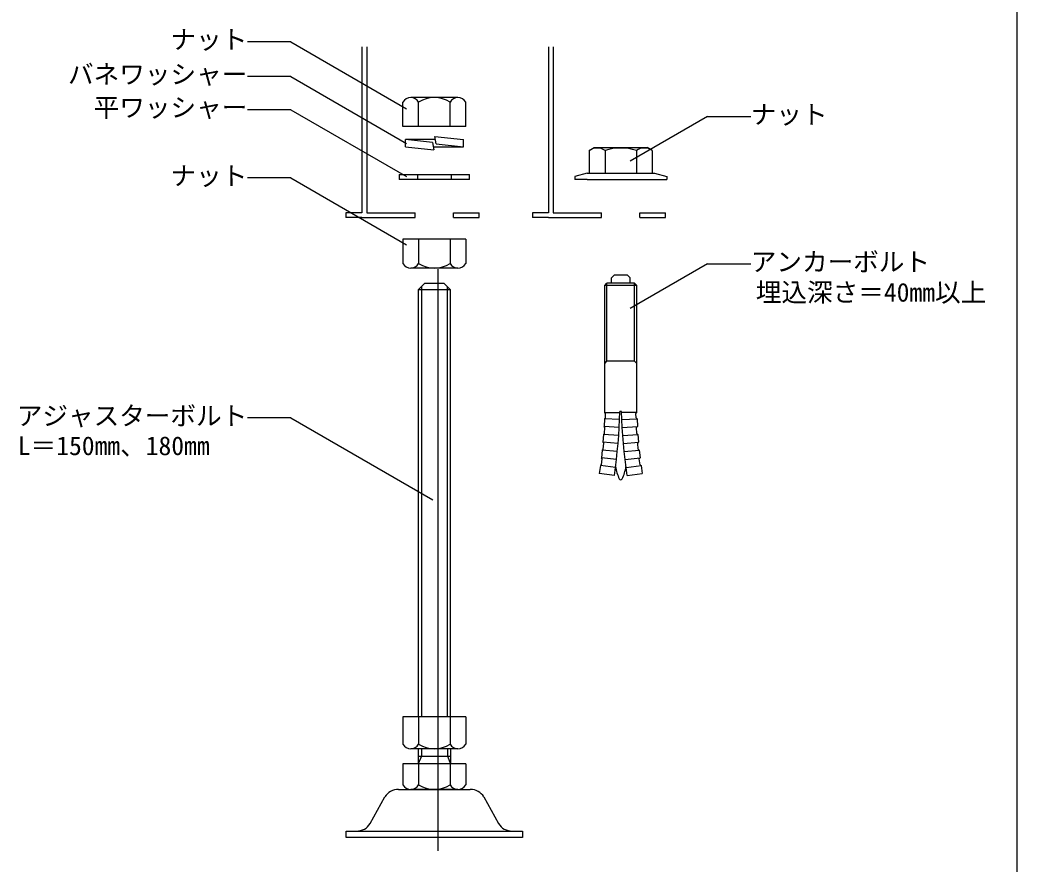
# Model space of a CAD drawing. Units: millimetres on the paper, enlarged 10 times, with parts at other scales. Extents: x -10475 to 9199, y -10092 to 10143.
# Drawn here: x 8420 to 9199, y 3634 to 4293 of the extents above; entities that cross this region are included whole.
import ezdxf
from ezdxf.enums import TextEntityAlignment as Align

# ---------------------------------------------------------------- set-up
doc = ezdxf.new("R2010")
doc.units = ezdxf.units.MM
doc.header["$LTSCALE"] = 10
for name, color, linetype in [('0-F_図面枠', 7, 'Continuous'), ('F-1_SUS', 7, 'Continuous'), ('F-2_金物', 7, 'Continuous'), ('F-3', 7, 'Continuous'), ('F-8_FRP部位名', 2, 'Continuous'), ('F-A_金物品名', 3, 'Continuous')]:
    doc.layers.add(name, color=color, linetype=linetype)
doc.styles.add('ＭＳ ゴシック', font='')
doc.styles.get('ＭＳ ゴシック').set_extended_font_data('MS Gothic')

msp = doc.modelspace()

# ---------------------------------------------------------------- linework, layer by layer
at = {"layer": '0-F_図面枠'}
msp.add_line((9198.81, 2544.1), (9198.81, 5304.1), dxfattribs=at)
at = {"layer": 'F-1_SUS'}
for p, q in [((8687.45, 4271.69), (8687.45, 4142.14)), ((8832.96, 4271.69), (8832.96, 4142.14)), ((8836.71, 4271.69), (8836.71, 4142.14)), ((8836.71, 4142.14), (8874.46, 4142.14)), ((8904.46, 4138.39), (8904.46, 4142.14)), ((8904.46, 4142.14), (8924.46, 4142.14)), ((8924.46, 4138.39), (8924.46, 4142.14)), ((8904.46, 4138.39), (8924.46, 4138.39))]:
    msp.add_line(p, q, dxfattribs=at)
for points in [[(8691.2, 4271.69), (8691.2, 4142.14), (8728.95, 4142.14)], [(8687.45, 4138.39), (8728.95, 4138.39), (8728.95, 4142.14)], [(8758.95, 4138.39), (8758.95, 4142.14), (8778.95, 4142.14)], [(8758.95, 4138.39), (8778.95, 4138.39), (8778.95, 4142.14)], [(8832.96, 4138.39), (8874.46, 4138.39), (8874.46, 4142.14)]]:
    msp.add_lwpolyline(points, dxfattribs=at)
at = {"layer": 'F-2_金物'}
for p, q in [((8719.41, 4209.61), (8719.41, 4228.57)), ((8762.35, 4232.11), (8725.55, 4232.11)), ((8731.68, 4209.61), (8731.68, 4228.57)), ((8756.22, 4209.61), (8756.22, 4228.57)), ((8768.49, 4209.61), (8768.49, 4228.57)), ((8768.49, 4209.61), (8719.41, 4209.61)), ((8743.35, 4209.61), (8721.61, 4209.61)), ((8767.61, 4209.61), (8748.72, 4209.61)), ((8864.92, 4190.78), (8868.83, 4193.04)), ((8864.92, 4190.78), (8864.92, 4173.04)), ((8868.83, 4193.04), (8910.08, 4193.04)), ((8877.19, 4190.78), (8877.19, 4173.04)), ((8901.73, 4190.78), (8901.73, 4173.04)), ((8913.99, 4190.78), (8910.08, 4193.04)), ((8913.99, 4190.78), (8913.99, 4173.04)), ((8716.45, 4172.04), (8771.45, 4172.04)), ((8716.45, 4172.04), (8716.45, 4168.04)), ((8730.83, 4172.04), (8730.83, 4168.04)), ((8757.08, 4172.04), (8757.08, 4168.04)), ((8771.45, 4168.04), (8771.45, 4172.04)), ((8771.45, 4168.04), (8716.45, 4168.04)), ((8768.49, 4121.49), (8719.41, 4121.49)), ((8719.41, 4121.49), (8719.41, 4102.53)), ((8731.68, 4121.49), (8731.68, 4102.53)), ((8756.22, 4121.49), (8756.22, 4102.53)), ((8768.49, 4121.49), (8768.49, 4102.53)), ((8762.35, 4098.99), (8725.55, 4098.99)), ((8751.45, 4087.15), (8756.45, 4082.15)), ((8876.96, 4085.46), (8878.65, 4087.15)), ((8878.65, 4044.65), (8878.65, 4087.15)), ((8900.27, 4087.15), (8878.65, 4087.15)), ((8882.17, 4091.32), (8884.25, 4093.4)), ((8882.17, 4087.15), (8882.17, 4091.32)), ((8894.67, 4093.4), (8884.25, 4093.4)), ((8896.75, 4091.32), (8894.67, 4093.4)), ((8896.75, 4087.15), (8896.75, 4091.32)), ((8900.27, 4044.65), (8900.27, 4087.15)), ((8900.27, 4087.15), (8901.96, 4085.46)), ((8731.45, 4082.15), (8731.45, 3748.94)), ((8756.45, 4082.15), (8731.45, 4082.15)), ((8756.45, 3748.94), (8756.45, 4082.15)), ((8901.96, 4085.46), (8876.96, 4085.46)), ((8876.96, 3986.4), (8876.96, 4085.46)), ((8901.96, 3986.4), (8901.96, 4085.46)), ((8900.27, 4026.34), (8900.27, 4044.65)), ((8876.96, 4024.65), (8878.65, 4026.34)), ((8900.27, 4026.34), (8901.96, 4024.65)), ((8876.96, 3986.4), (8888.81, 3986.4)), ((8877.68, 3985.65), (8876.99, 3986.4)), ((8877.54, 3982.13), (8877.68, 3985.65)), ((8888.59, 3980.88), (8888.83, 3987.15)), ((8890.08, 3987.15), (8888.83, 3987.15)), ((8890.32, 3980.88), (8890.08, 3987.15)), ((8901.96, 3986.4), (8890.11, 3986.4)), ((8901.24, 3985.65), (8901.93, 3986.4)), ((8901.38, 3982.13), (8901.24, 3985.65)), ((8877.54, 3982.13), (8876.76, 3981.41)), ((8890.32, 3980.88), (8902.16, 3981.41)), ((8890.65, 3974.61), (8890.32, 3980.88)), ((8901.38, 3982.13), (8902.15, 3981.41)), ((8902.16, 3981.41), (8902.48, 3975.31)), ((8876.83, 3969.91), (8876.04, 3969.21)), ((8877.14, 3974.52), (8876.44, 3975.31)), ((8888.26, 3974.61), (8876.44, 3975.31)), ((8876.83, 3969.91), (8877.14, 3974.52)), ((8890.65, 3974.61), (8902.48, 3975.31)), ((8891.07, 3968.34), (8890.65, 3974.61)), ((8901.78, 3974.52), (8902.47, 3975.31)), ((8902.08, 3969.91), (8901.78, 3974.52)), ((8902.08, 3969.91), (8902.88, 3969.21)), ((8876.03, 3969.21), (8875.54, 3963.12)), ((8887.34, 3962.09), (8875.54, 3963.12)), ((8876.22, 3962.31), (8875.55, 3963.12)), ((8875.79, 3957.71), (8876.22, 3962.31)), ((8887.85, 3968.34), (8876.03, 3969.21)), ((8891.07, 3968.34), (8902.88, 3969.21)), ((8891.57, 3962.09), (8891.07, 3968.34)), ((8891.57, 3962.09), (8903.37, 3963.12)), ((8892.16, 3955.84), (8891.57, 3962.09)), ((8902.69, 3962.31), (8903.37, 3963.12)), ((8903.13, 3957.71), (8902.69, 3962.31)), ((8902.88, 3969.21), (8903.37, 3963.12)), ((8874.97, 3957.04), (8874.31, 3950.96)), ((8875.79, 3957.71), (8874.97, 3957.03)), ((8886.75, 3955.84), (8874.97, 3957.04)), ((8892.16, 3955.84), (8903.95, 3957.04)), ((8892.84, 3949.6), (8892.16, 3955.84)), ((8903.13, 3957.71), (8903.94, 3957.03)), ((8903.95, 3957.04), (8904.61, 3950.96)), ((8874.96, 3950.13), (8874.31, 3950.96)), ((8886.07, 3949.6), (8874.31, 3950.96)), ((8874.4, 3945.54), (8874.96, 3950.13)), ((8892.84, 3949.6), (8904.61, 3950.96)), ((8893.61, 3943.37), (8892.84, 3949.6)), ((8903.95, 3950.13), (8904.6, 3950.96)), ((8904.52, 3945.54), (8903.95, 3950.13)), ((8873.56, 3944.89), (8872.73, 3938.84)), ((8884.46, 3937.15), (8872.73, 3938.84)), ((8874.4, 3945.54), (8873.57, 3944.89)), ((8893.61, 3943.37), (8905.35, 3944.89)), ((8894.46, 3937.15), (8893.61, 3943.37)), ((8894.46, 3937.15), (8906.18, 3938.84)), ((8904.52, 3945.54), (8905.35, 3944.89)), ((8905.35, 3944.89), (8906.18, 3938.84)), ((8768.49, 3748.94), (8719.41, 3748.94)), ((8719.41, 3748.94), (8719.41, 3727.49)), ((8731.68, 3748.94), (8731.68, 3727.49)), ((8756.22, 3748.94), (8756.22, 3727.49)), ((8768.49, 3748.94), (8768.49, 3727.49)), ((8762.35, 3723.94), (8725.55, 3723.94)), ((8731.43, 3723.94), (8731.43, 3712.15)), ((8756.45, 3723.94), (8756.45, 3712.15)), ((8731.43, 3718.21), (8756.45, 3718.21)), ((8768.49, 3712.15), (8719.41, 3712.15)), ((8719.41, 3712.15), (8719.41, 3695.69)), ((8731.68, 3712.15), (8731.68, 3695.69)), ((8756.22, 3712.15), (8756.22, 3695.69)), ((8768.49, 3712.15), (8768.49, 3695.69)), ((8715.88, 3692.15), (8772.02, 3692.15)), ((8762.35, 3692.15), (8725.55, 3692.15)), ((8693.87, 3665.52), (8705.28, 3686.27)), ((8782.62, 3686.27), (8794.03, 3665.52)), ((8675.2, 3659.65), (8812.7, 3659.65)), ((8675.2, 3654.65), (8675.2, 3659.65)), ((8812.7, 3659.65), (8812.7, 3654.65)), ((8812.7, 3654.65), (8675.2, 3654.65))]:
    msp.add_line(p, q, dxfattribs=at)
at = {"layer": 'F-2_金物', "color": 4}
for p, q in [((8746.72, 4098.16), (8746.72, 3644.19)), ((8746.72, 4098.16), (8746.72, 3644.19)), ((8733.8, 4084.5), (8733.8, 3748.94)), ((8754.1, 3748.94), (8754.1, 4084.5)), ((8733.8, 3723.94), (8733.8, 3718.21)), ((8733.8, 3718.21), (8731.43, 3712.15))]:
    msp.add_line(p, q, dxfattribs=at)
at = {"layer": 'F-2_金物'}
for points in [[(8731.45, 4082.15), (8736.45, 4087.15), (8751.45, 4087.15)], [(8900.27, 4026.34), (8878.65, 4026.34), (8878.65, 4044.65)], [(8888.59, 3980.88), (8876.76, 3981.41), (8876.44, 3975.31)], [(8886.75, 3955.84), (8887.34, 3962.09), (8887.85, 3968.34), (8888.26, 3974.61), (8888.59, 3980.88)], [(8885.31, 3943.37), (8886.07, 3949.6), (8886.75, 3955.84)], [(8884.46, 3937.15), (8885.31, 3943.37), (8873.56, 3944.89)]]:
    msp.add_lwpolyline(points, dxfattribs=at)
at = {"layer": 'F-2_金物', "color": 4}
msp.add_lwpolyline([(8754.1, 3723.94), (8754.1, 3718.21), (8756.45, 3712.15)], dxfattribs=at)
at = {"layer": 'F-2_金物'}
for centre, radius, start, end in [((8725.55, 4225.03), 7.08, 29.99985, 149.99985), ((8743.95, 4209.09), 23.02, 57.79585, 122.2043), ((8762.35, 4225.03), 7.08, 29.99985, 149.99985), ((8871.05, 4182.08), 10.64, 54.793, 125.207), ((8889.46, 4153.08), 39.64, 71.971, 108.029), ((8907.86, 4182.08), 10.64, 54.793, 125.207), ((8725.55, 4106.07), 7.08, 210.00015, 330.00015), ((8743.95, 4122.01), 23.02, 237.7957, 302.20415), ((8762.35, 4106.07), 7.08, 210.00015, 330.00015), ((8918.3, 3948.96), 33.26, 188.441, 205.72), ((8860.62, 3948.96), 33.26, 334.28, 351.559), ((8889.46, 3935.07), 1.25, 205.72, 334.28), ((8725.55, 3731.03), 7.08, 210.00015, 330.00015), ((8743.95, 3746.96), 23.02, 237.7957, 302.20415), ((8762.35, 3731.03), 7.08, 210.00015, 330.00015), ((8715.88, 3679.65), 12.5, 90, 147.99462), ((8725.55, 3699.23), 7.08, 210.00015, 330.00015), ((8743.95, 3715.17), 23.02, 237.7957, 302.20415), ((8762.35, 3699.23), 7.08, 210.00015, 330.00015), ((8772.02, 3679.65), 12.5, 32.00538, 90), ((8683.27, 3672.15), 12.5, 270, 327.99462), ((8804.63, 3672.15), 12.5, 212.00538, 270)]:
    msp.add_arc(centre, radius, start, end, dxfattribs=at)
at = {"layer": 'F-3'}
for p, q in [((8721.33, 4193.74), (8721.33, 4199.27)), ((8742.46, 4197.05), (8721.33, 4199.27)), ((8744.81, 4199.27), (8721.33, 4199.27)), ((8742.46, 4197.05), (8743.54, 4191.4)), ((8744.36, 4201.6), (8766.58, 4199.27)), ((8745.45, 4195.96), (8744.36, 4201.6)), ((8745.45, 4195.96), (8766.58, 4193.74)), ((8766.58, 4193.74), (8766.58, 4199.27)), ((8721.33, 4193.74), (8743.54, 4191.4)), ((8743.09, 4193.74), (8766.58, 4193.74)), ((8863.21, 4173.04), (8915.71, 4173.04)), ((8863.21, 4168.04), (8853.55, 4168.04)), ((8863.21, 4168.04), (8915.71, 4168.04)), ((8915.71, 4168.04), (8925.36, 4168.04))]:
    msp.add_line(p, q, dxfattribs=at)
for points in [[(8863.21, 4173.04), (8853.55, 4170.54), (8853.55, 4168.04)], [(8915.71, 4173.04), (8925.36, 4170.54), (8925.36, 4168.04)]]:
    msp.add_lwpolyline(points, dxfattribs=at)
at = {"layer": 'F-8_FRP部位名', "color": 7}
for p, q in [((8674.95, 4142.14), (8674.95, 4138.39)), ((8687.45, 4142.14), (8674.95, 4142.14)), ((8820.46, 4142.14), (8820.46, 4138.39)), ((8832.96, 4142.14), (8820.46, 4142.14)), ((8687.45, 4138.39), (8674.95, 4138.39)), ((8832.96, 4138.39), (8820.46, 4138.39))]:
    msp.add_line(p, q, dxfattribs=at)
at = {"layer": 'F-A_金物品名'}
for p, q in [((8631.81, 4275.64), (8597.99, 4275.64)), ((8631.81, 4275.64), (8722.31, 4223.39)), ((8631.81, 4248.58), (8597.99, 4248.58)), ((8631.81, 4248.58), (8722.31, 4196.33)), ((8631.81, 4222.64), (8597.99, 4222.64)), ((8631.81, 4222.64), (8722.31, 4170.39)), ((8957.08, 4217.23), (8896.71, 4182.38)), ((8957.08, 4217.23), (8990.9, 4217.23)), ((8631.81, 4169.34), (8597.99, 4169.34)), ((8631.81, 4169.34), (8722.31, 4117.09)), ((8957.08, 4102.22), (8896.71, 4067.37)), ((8957.08, 4102.22), (8990.9, 4102.22)), ((8631.81, 3982.06), (8597.99, 3982.06)), ((8631.81, 3982.06), (8742.69, 3918.05))]:
    msp.add_line(p, q, dxfattribs=at)

# ---------------------------------------------------------------- texts
at = {"layer": 'F-A_金物品名', "color": 7, "style": 'ＭＳ ゴシック'}
for s, p in [('ナット', (8537.99, 4265.64)), ('バネワッシャー', (8457.99, 4238.58)), ('平ワッシャー', (8477.99, 4212.64)), ('ナット', (8990.9, 4207.23)), ('ナット', (8537.99, 4159.34)), ('アンカーボルト', (8990.9, 4092.22)), ('埋込深さ＝40mm以上', (8994.9, 4068.4)), ('アジャスターボルト', (8417.99, 3972.06)), ('L＝150mm、180mm', (8418.84, 3948.64))]:
    msp.add_text(s, height=14.66, dxfattribs=at).set_placement(p, align=Align.BOTTOM_LEFT)

doc.saveas('drawing.dxf')
